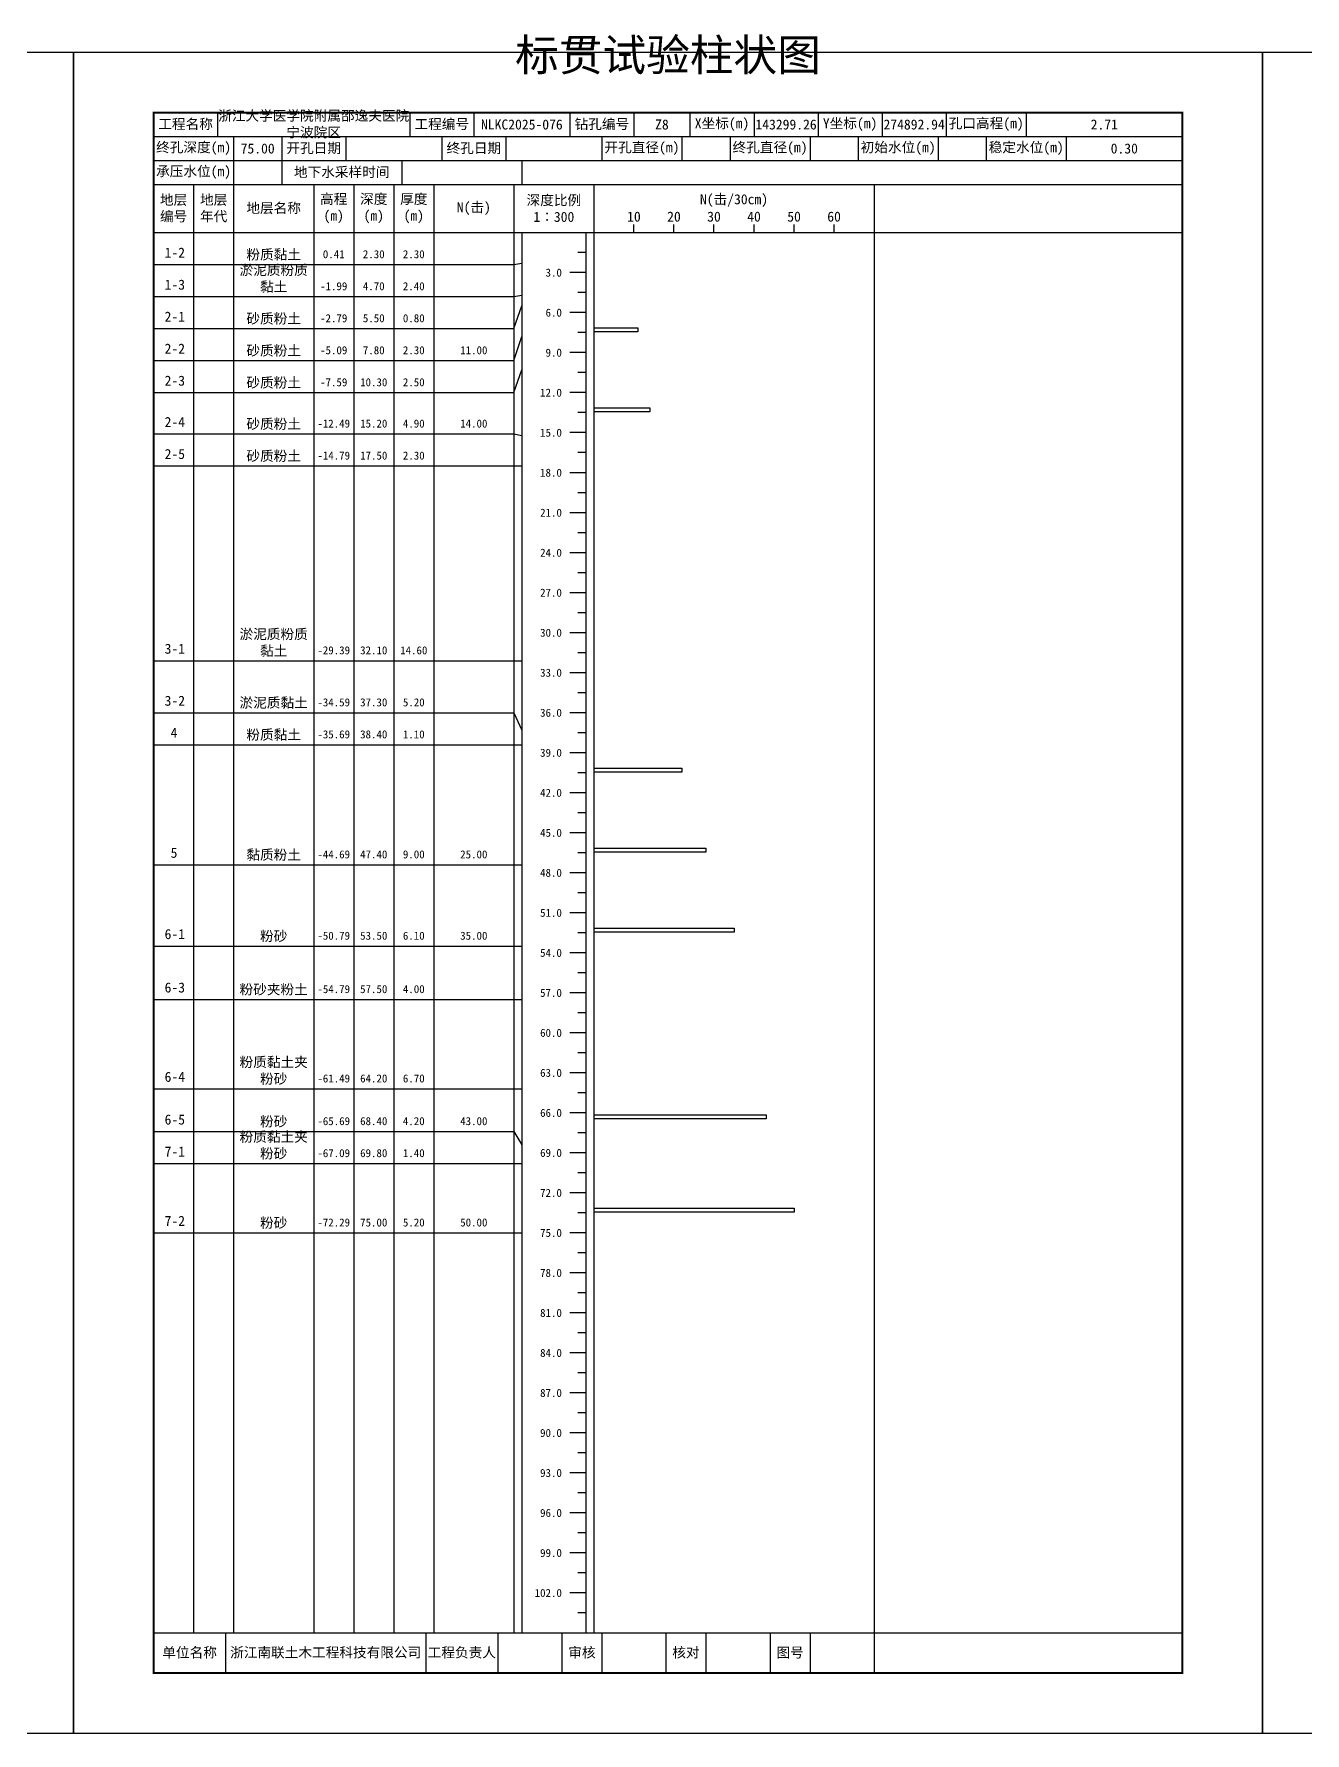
# Model space of a CAD drawing. Extents: x 297 to 65340, y 0 to 425.
# Drawn here: x 34739.1 to 35056.6, y 0 to 424.6 of the extents above; entities that cross this region are included whole.
import ezdxf
from ezdxf.enums import TextEntityAlignment as Align

# ---------------------------------------------------------------- set-up
doc = ezdxf.new("R2010")
doc.units = 0
doc.layers.add('FRAME', color=7, linetype='CONTINUOUS')
doc.layers.add('STRATUM', color=7, linetype='CONTINUOUS')
doc.styles.add('ST', font='')
doc.styles.get('ST').set_extended_font_data('SimSun')

msp = doc.modelspace()

# ---------------------------------------------------------------- linework, layer by layer
at = {"layer": 'FRAME', "color": 245, "linetype": 'Continuous'}
for points in [[(34452, 0), (34749, 0), (34749, 420), (34452, 420)], [(34749, 0), (35046, 0), (35046, 420), (34749, 420)], [(35046, 0), (35343, 0), (35343, 420), (35046, 420)]]:
    msp.add_lwpolyline(points, close=True, dxfattribs=at)
at = {"layer": 'FRAME', "linetype": 'Continuous', "const_width": 0.5}
msp.add_lwpolyline([(34769, 15), (35026, 15), (35026, 405), (34769, 405)], close=True, dxfattribs=at)
at = {"layer": 'FRAME', "color": 0, "linetype": 'Continuous'}
for points in [[(34785, 405), (34785, 399)], [(34833, 405), (34833, 399)], [(34849, 405), (34849, 399)], [(34873, 405), (34873, 399)], [(34889, 405), (34889, 399)], [(34903, 405), (34903, 399)], [(34919, 405), (34919, 399)], [(34935, 405), (34935, 399)], [(34951, 405), (34951, 399)], [(34967, 405), (34967, 399)], [(34987, 405), (34987, 399)], [(35026, 405), (35026, 399)], [(34769, 399), (35026, 399)], [(34789, 399), (34789, 393)], [(34801, 399), (34801, 393)], [(34817, 399), (34817, 393)], [(34841, 399), (34841, 393)], [(34857, 399), (34857, 393)], [(34881, 399), (34881, 393)], [(34901, 399), (34901, 393)], [(34913, 399), (34913, 393)], [(34933, 399), (34933, 393)], [(34945, 399), (34945, 393)], [(34965, 399), (34965, 393)], [(34977, 399), (34977, 393)], [(34997, 399), (34997, 393)], [(35026, 399), (35026, 393)], [(34769, 393), (35026, 393)], [(34789, 393), (34789, 387)], [(34801, 393), (34801, 387)], [(34831, 393), (34831, 387)], [(34861, 393), (34861, 387)], [(34769, 387), (35026, 387)], [(34779, 387), (34779, 25)], [(34789, 387), (34789, 25)], [(34809, 387), (34809, 25)], [(34819, 387), (34819, 25)], [(34829, 387), (34829, 25)], [(34839, 387), (34839, 25)], [(34859, 387), (34859, 25)], [(34879, 387), (34879, 25)], [(34949, 387), (34949, 25)], [(34769, 375), (35026, 375)], [(34861, 375), (34861, 25)], [(34877, 375), (34877, 25)], [(34889, 375), (34889, 377)], [(34899, 375), (34899, 377)], [(34909, 375), (34909, 377)], [(34919, 375), (34919, 377)], [(34929, 375), (34929, 377)], [(34939, 375), (34939, 377)], [(34769, 25), (35026, 25)], [(34787, 25), (34787, 15)], [(34837, 25), (34837, 15)], [(34855, 25), (34855, 15)], [(34871, 25), (34871, 15)], [(34881, 25), (34881, 15)], [(34897, 25), (34897, 15)], [(34907, 25), (34907, 15)], [(34923, 25), (34923, 15)], [(34933, 25), (34933, 15)], [(34949, 25), (34949, 15)]]:
    msp.add_lwpolyline(points, dxfattribs=at)
at = {"layer": 'STRATUM', "linetype": 'Continuous'}
for points in [[(34877, 370), (34875, 370)], [(34769, 367), (34779, 367)], [(34779, 367), (34789, 367)], [(34789, 367), (34809, 367)], [(34809, 367), (34819, 367)], [(34819, 367), (34829, 367)], [(34829, 367), (34839, 367)], [(34839, 367), (34859, 367)], [(34859, 367), (34861, 367.33)], [(34877, 365), (34873, 365)], [(34769, 359), (34779, 359)], [(34779, 359), (34789, 359)], [(34789, 359), (34809, 359)], [(34809, 359), (34819, 359)], [(34819, 359), (34829, 359)], [(34829, 359), (34839, 359)], [(34839, 359), (34859, 359)], [(34859, 359), (34861, 359.33)], [(34877, 360), (34875, 360)], [(34859, 351), (34861, 356.67)], [(34877, 355), (34873, 355)], [(34769, 351), (34779, 351)], [(34779, 351), (34789, 351)], [(34789, 351), (34809, 351)], [(34809, 351), (34819, 351)], [(34819, 351), (34829, 351)], [(34829, 351), (34839, 351)], [(34839, 351), (34859, 351)], [(34859, 343), (34861, 349)], [(34877, 350), (34875, 350)], [(34879, 351.17), (34890, 351.17), (34890, 350.17), (34879, 350.17)], [(34877, 345), (34873, 345)], [(34769, 343), (34779, 343)], [(34779, 343), (34789, 343)], [(34789, 343), (34809, 343)], [(34809, 343), (34819, 343)], [(34819, 343), (34829, 343)], [(34829, 343), (34839, 343)], [(34839, 343), (34859, 343)], [(34859, 335), (34861, 340.67)], [(34877, 340), (34875, 340)], [(34769, 335), (34779, 335)], [(34779, 335), (34789, 335)], [(34789, 335), (34809, 335)], [(34809, 335), (34819, 335)], [(34819, 335), (34829, 335)], [(34829, 335), (34839, 335)], [(34839, 335), (34859, 335)], [(34877, 335), (34873, 335)], [(34877, 330), (34875, 330)], [(34879, 331.17), (34893, 331.17), (34893, 330.17), (34879, 330.17)], [(34769, 324.67), (34779, 324.67)], [(34779, 324.67), (34789, 324.67)], [(34789, 324.67), (34809, 324.67)], [(34809, 324.67), (34819, 324.67)], [(34819, 324.67), (34829, 324.67)], [(34829, 324.67), (34839, 324.67)], [(34839, 324.67), (34859, 324.67)], [(34859, 324.67), (34861, 324.33)], [(34877, 325), (34873, 325)], [(34877, 320), (34875, 320)], [(34769, 316.67), (34779, 316.67)], [(34779, 316.67), (34789, 316.67)], [(34789, 316.67), (34809, 316.67)], [(34809, 316.67), (34819, 316.67)], [(34819, 316.67), (34829, 316.67)], [(34829, 316.67), (34839, 316.67)], [(34839, 316.67), (34859, 316.67)], [(34859, 316.67), (34861, 316.67)], [(34877, 315), (34873, 315)], [(34877, 310), (34875, 310)], [(34877, 305), (34873, 305)], [(34877, 300), (34875, 300)], [(34877, 295), (34873, 295)], [(34877, 290), (34875, 290)], [(34877, 285), (34873, 285)], [(34877, 280), (34875, 280)], [(34877, 275), (34873, 275)], [(34769, 268), (34779, 268)], [(34779, 268), (34789, 268)], [(34789, 268), (34809, 268)], [(34809, 268), (34819, 268)], [(34819, 268), (34829, 268)], [(34829, 268), (34839, 268)], [(34839, 268), (34859, 268)], [(34859, 268), (34861, 268)], [(34877, 270), (34875, 270)], [(34877, 265), (34873, 265)], [(34877, 260), (34875, 260)], [(34769, 255), (34779, 255)], [(34779, 255), (34789, 255)], [(34789, 255), (34809, 255)], [(34809, 255), (34819, 255)], [(34819, 255), (34829, 255)], [(34829, 255), (34839, 255)], [(34839, 255), (34859, 255)], [(34859, 255), (34861, 250.67)], [(34877, 255), (34873, 255)], [(34769, 247), (34779, 247)], [(34779, 247), (34789, 247)], [(34789, 247), (34809, 247)], [(34809, 247), (34819, 247)], [(34819, 247), (34829, 247)], [(34829, 247), (34839, 247)], [(34839, 247), (34859, 247)], [(34859, 247), (34861, 247)], [(34877, 250), (34875, 250)], [(34877, 245), (34873, 245)], [(34877, 240), (34875, 240)], [(34879, 241.17), (34901, 241.17), (34901, 240.17), (34879, 240.17)], [(34877, 235), (34873, 235)], [(34877, 230), (34875, 230)], [(34877, 225), (34873, 225)], [(34879, 221.17), (34907, 221.17), (34907, 220.17), (34879, 220.17)], [(34769, 217), (34779, 217)], [(34779, 217), (34789, 217)], [(34789, 217), (34809, 217)], [(34809, 217), (34819, 217)], [(34819, 217), (34829, 217)], [(34829, 217), (34839, 217)], [(34839, 217), (34859, 217)], [(34859, 217), (34861, 217)], [(34877, 220), (34875, 220)], [(34877, 215), (34873, 215)], [(34877, 210), (34875, 210)], [(34877, 205), (34873, 205)], [(34877, 200), (34875, 200)], [(34879, 201.17), (34914, 201.17), (34914, 200.17), (34879, 200.17)], [(34769, 196.67), (34779, 196.67)], [(34779, 196.67), (34789, 196.67)], [(34789, 196.67), (34809, 196.67)], [(34809, 196.67), (34819, 196.67)], [(34819, 196.67), (34829, 196.67)], [(34829, 196.67), (34839, 196.67)], [(34839, 196.67), (34859, 196.67)], [(34859, 196.67), (34861, 196.67)], [(34877, 195), (34873, 195)], [(34877, 190), (34875, 190)], [(34769, 183.33), (34779, 183.33)], [(34779, 183.33), (34789, 183.33)], [(34789, 183.33), (34809, 183.33)], [(34809, 183.33), (34819, 183.33)], [(34819, 183.33), (34829, 183.33)], [(34829, 183.33), (34839, 183.33)], [(34839, 183.33), (34859, 183.33)], [(34859, 183.33), (34861, 183.33)], [(34877, 185), (34873, 185)], [(34877, 180), (34875, 180)], [(34877, 175), (34873, 175)], [(34877, 170), (34875, 170)], [(34877, 165), (34873, 165)], [(34769, 161), (34779, 161)], [(34779, 161), (34789, 161)], [(34789, 161), (34809, 161)], [(34809, 161), (34819, 161)], [(34819, 161), (34829, 161)], [(34829, 161), (34839, 161)], [(34839, 161), (34859, 161)], [(34859, 161), (34861, 161)], [(34877, 160), (34875, 160)], [(34877, 155), (34873, 155)], [(34879, 154.5), (34922, 154.5), (34922, 153.5), (34879, 153.5)], [(34769, 150.33), (34779, 150.33)], [(34779, 150.33), (34789, 150.33)], [(34789, 150.33), (34809, 150.33)], [(34809, 150.33), (34819, 150.33)], [(34819, 150.33), (34829, 150.33)], [(34829, 150.33), (34839, 150.33)], [(34839, 150.33), (34859, 150.33)], [(34859, 150.33), (34861, 147)], [(34877, 150), (34875, 150)], [(34877, 145), (34873, 145)], [(34769, 142.33), (34779, 142.33)], [(34779, 142.33), (34789, 142.33)], [(34789, 142.33), (34809, 142.33)], [(34809, 142.33), (34819, 142.33)], [(34819, 142.33), (34829, 142.33)], [(34829, 142.33), (34839, 142.33)], [(34839, 142.33), (34859, 142.33)], [(34859, 142.33), (34861, 142.33)], [(34877, 140), (34875, 140)], [(34877, 135), (34873, 135)], [(34877, 130), (34875, 130)], [(34879, 131.17), (34929, 131.17), (34929, 130.17), (34879, 130.17)], [(34769, 125), (34779, 125)], [(34779, 125), (34789, 125)], [(34789, 125), (34809, 125)], [(34809, 125), (34819, 125)], [(34819, 125), (34829, 125)], [(34829, 125), (34839, 125)], [(34839, 125), (34859, 125)], [(34859, 125), (34861, 125)], [(34877, 125), (34873, 125)], [(34877, 120), (34875, 120)], [(34877, 115), (34873, 115)], [(34877, 110), (34875, 110)], [(34877, 105), (34873, 105)], [(34877, 100), (34875, 100)], [(34877, 95), (34873, 95)], [(34877, 90), (34875, 90)], [(34877, 85), (34873, 85)], [(34877, 80), (34875, 80)], [(34877, 75), (34873, 75)], [(34877, 70), (34875, 70)], [(34877, 65), (34873, 65)], [(34877, 60), (34875, 60)], [(34877, 55), (34873, 55)], [(34877, 50), (34875, 50)], [(34877, 45), (34873, 45)], [(34877, 40), (34875, 40)], [(34877, 35), (34873, 35)], [(34877, 30), (34875, 30)]]:
    msp.add_lwpolyline(points, dxfattribs=at)

# ---------------------------------------------------------------- texts
at = {"layer": 'FRAME', "style": 'ST'}
msp.add_text('标贯试验柱状图', height=8, dxfattribs=at).set_placement((34897.5, 413), align=Align.BOTTOM_CENTER)
for s, p in [('10', (34889, 379)), ('20', (34899, 379)), ('30', (34909, 379)), ('40', (34919, 379)), ('50', (34929, 379)), ('60', (34939, 379))]:
    msp.add_text(s, height=2.5, dxfattribs=at).set_placement(p, align=Align.MIDDLE_CENTER)
at = {"layer": 'FRAME', "char_height": 2.5, "attachment_point": 5, "style": 'ST'}
for s, insert, width in [('工程名称', (34777, 402), 16), ('浙江大学医学院附属邵逸夫医院宁波院区', (34809, 402), 48), ('工程编号', (34841, 402), 16), ('钻孔编号', (34881, 402), 16), ('X坐标(m)', (34911, 402), 16), ('Y坐标(m)', (34943, 402), 16), ('孔口高程(m)', (34977, 402), 20), ('NLKC2025-076', (34861, 402), 24), ('Z8', (34896, 402), 14), ('143299.26', (34927, 402), 16), ('274892.94', (34959, 402), 16), ('2.71', (35006.5, 402), 39), ('终孔深度(m)', (34779, 396), 20), ('75.00', (34795, 396), 12), ('开孔日期', (34809, 396), 16), ('终孔日期', (34849, 396), 16), ('开孔直径(m)', (34891, 396), 20), ('终孔直径(m)', (34923, 396), 20), ('初始水位(m)', (34955, 396), 20), ('稳定水位(m)', (34987, 396), 20), ('0.30', (35011.5, 396), 29), ('承压水位(m)', (34779, 390), 20), ('地下水采样时间', (34816, 390), 30), ('地层编号', (34774, 381), 10), ('地层年代', (34784, 381), 10), ('地层名称', (34799, 381), 20), ('高程\\P(m)', (34814, 381), 10), ('深度\\P(m)', (34824, 381), 10), ('厚度\\P(m)', (34834, 381), 10), ('N(击)', (34849, 381), 20), ('深度比例\\P1∶300', (34869, 381), 20), ('N(击/30cm)', (34914, 383), 70), ('单位名称', (34778, 20), 18), ('浙江南联土木工程科技有限公司', (34812, 20), 50), ('工程负责人', (34846, 20), 18), ('审核', (34876, 20), 10), ('核对', (34902, 20), 10), ('图号', (34928, 20), 10)]:
    msp.add_mtext(s, dxfattribs=dict(at, insert=insert, width=width))
at = {"layer": 'STRATUM', "style": 'ST'}
for s, p in [('1-2', (34771.75, 370)), ('1-3', (34771.75, 362)), ('2-1', (34771.75, 354)), ('2-2', (34771.75, 346)), ('2-3', (34771.75, 338)), ('2-4', (34771.75, 327.67)), ('2-5', (34771.75, 319.67)), ('3-1', (34771.75, 271)), ('3-2', (34771.75, 258)), ('4', (34773.25, 250)), ('5', (34773.25, 220)), ('6-1', (34771.75, 199.67)), ('6-3', (34771.75, 186.33)), ('6-4', (34771.75, 164)), ('6-5', (34771.75, 153.33)), ('7-1', (34771.75, 145.33)), ('7-2', (34771.75, 128))]:
    msp.add_text(s, height=2.5, dxfattribs=at).set_placement(p, align=Align.MIDDLE_LEFT)
for s, p in [('0.41', (34814, 368)), ('2.30', (34824, 368)), ('2.30', (34834, 368)), ('-1.99', (34814, 360)), ('4.70', (34824, 360)), ('2.40', (34834, 360)), ('-2.79', (34814, 352)), ('5.50', (34824, 352)), ('0.80', (34834, 352)), ('-5.09', (34814, 344)), ('7.80', (34824, 344)), ('2.30', (34834, 344)), ('11.00', (34849, 344)), ('-7.59', (34814, 336)), ('10.30', (34824, 336)), ('2.50', (34834, 336)), ('-12.49', (34814, 325.67)), ('15.20', (34824, 325.67)), ('4.90', (34834, 325.67)), ('14.00', (34849, 325.67)), ('-14.79', (34814, 317.67)), ('17.50', (34824, 317.67)), ('2.30', (34834, 317.67)), ('-29.39', (34814, 269)), ('32.10', (34824, 269)), ('14.60', (34834, 269)), ('-34.59', (34814, 256)), ('37.30', (34824, 256)), ('5.20', (34834, 256)), ('-35.69', (34814, 248)), ('38.40', (34824, 248)), ('1.10', (34834, 248)), ('-44.69', (34814, 218)), ('47.40', (34824, 218)), ('9.00', (34834, 218)), ('25.00', (34849, 218)), ('-50.79', (34814, 197.67)), ('53.50', (34824, 197.67)), ('6.10', (34834, 197.67)), ('35.00', (34849, 197.67)), ('-54.79', (34814, 184.33)), ('57.50', (34824, 184.33)), ('4.00', (34834, 184.33)), ('-61.49', (34814, 162)), ('64.20', (34824, 162)), ('6.70', (34834, 162)), ('-65.69', (34814, 151.33)), ('68.40', (34824, 151.33)), ('4.20', (34834, 151.33)), ('43.00', (34849, 151.33)), ('-67.09', (34814, 143.33)), ('69.80', (34824, 143.33)), ('1.40', (34834, 143.33)), ('-72.29', (34814, 126)), ('75.00', (34824, 126)), ('5.20', (34834, 126)), ('50.00', (34849, 126))]:
    msp.add_text(s, height=2, dxfattribs=at).set_placement(p, align=Align.BOTTOM_CENTER)
for s, p in [('3.0', (34871, 365)), ('6.0', (34871, 355)), ('9.0', (34871, 345)), ('12.0', (34871, 335)), ('15.0', (34871, 325)), ('18.0', (34871, 315)), ('21.0', (34871, 305)), ('24.0', (34871, 295)), ('27.0', (34871, 285)), ('30.0', (34871, 275)), ('33.0', (34871, 265)), ('36.0', (34871, 255)), ('39.0', (34871, 245)), ('42.0', (34871, 235)), ('45.0', (34871, 225)), ('48.0', (34871, 215)), ('51.0', (34871, 205)), ('54.0', (34871, 195)), ('57.0', (34871, 185)), ('60.0', (34871, 175)), ('63.0', (34871, 165)), ('66.0', (34871, 155)), ('69.0', (34871, 145)), ('72.0', (34871, 135)), ('75.0', (34871, 125)), ('78.0', (34871, 115)), ('81.0', (34871, 105)), ('84.0', (34871, 95)), ('87.0', (34871, 85)), ('90.0', (34871, 75)), ('93.0', (34871, 65)), ('96.0', (34871, 55)), ('99.0', (34871, 45)), ('102.0', (34871, 35))]:
    msp.add_text(s, height=2, dxfattribs=at).set_placement(p, align=Align.MIDDLE_RIGHT)
at = {"layer": 'STRATUM', "char_height": 2.5, "width": 20, "attachment_point": 8, "style": 'ST'}
for s, insert in [('粉质黏土', (34799, 368)), ('淤泥质粉质黏土', (34799, 360)), ('砂质粉土', (34799, 352)), ('砂质粉土', (34799, 344)), ('砂质粉土', (34799, 336)), ('砂质粉土', (34799, 325.67)), ('砂质粉土', (34799, 317.67)), ('淤泥质粉质黏土', (34799, 269)), ('淤泥质黏土', (34799, 256)), ('粉质黏土', (34799, 248)), ('黏质粉土', (34799, 218)), ('粉砂', (34799, 197.67)), ('粉砂夹粉土', (34799, 184.33)), ('粉质黏土夹粉砂', (34799, 162)), ('粉砂', (34799, 151.33)), ('粉质黏土夹粉砂', (34799, 143.33)), ('粉砂', (34799, 126))]:
    msp.add_mtext(s, dxfattribs=dict(at, insert=insert))

doc.saveas('drawing.dxf')
